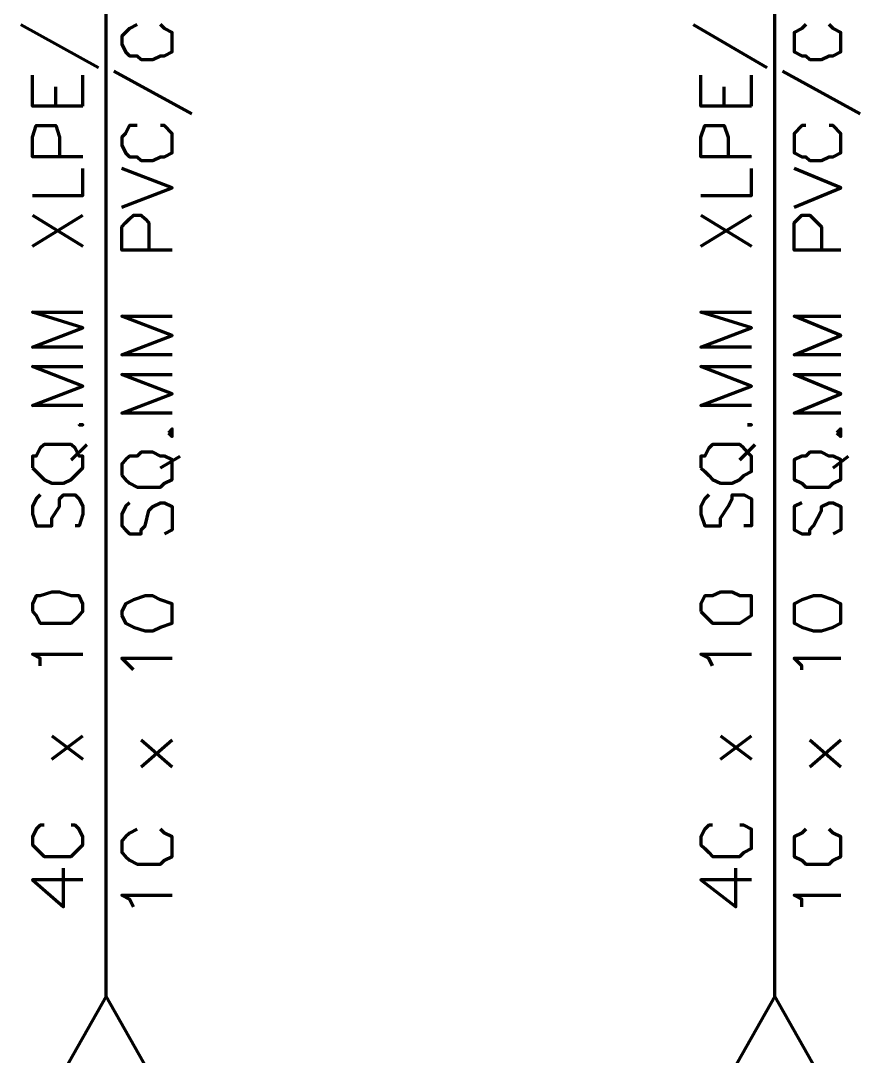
# Model space of a CAD drawing. Header units: inches. Extents: x 16 to 776, y 37 to 575.
# Drawn here: x 98.33 to 134.33, y 324.59 to 369 of the extents above; entities that cross this region are included whole.
import ezdxf

# ---------------------------------------------------------------- set-up
doc = ezdxf.new("R2010")
doc.units = ezdxf.units.IN
doc.header["$MEASUREMENT"] = 0
doc.layers.add('P', color=250, linetype='CONTINUOUS', lineweight=100)

msp = doc.modelspace()

# ---------------------------------------------------------------- linework, layer by layer
at = {"layer": 'P', "color": 0, "linetype": 'Continuous'}
for points in [[(102, 327.167), (102, 398.833)], [(130.667, 327.167), (130.667, 398.833)], [(98.333, 368.833), (101.667, 367)], [(103.333, 368.833), (103, 368.667), (102.833, 368.5), (102.667, 368.333), (102.667, 368), (102.833, 367.667), (103, 367.5), (103.333, 367.5), (103.5, 367.333), (104, 367.333), (104.333, 367.5), (104.5, 367.5), (104.833, 367.667), (104.833, 368), (104.833, 368.333), (104.833, 368.5), (104.5, 368.667), (104.333, 368.833)], [(127.167, 368.833), (130.333, 367)], [(132, 368.833), (131.833, 368.667), (131.5, 368.5), (131.5, 368.333), (131.5, 368), (131.5, 367.667), (131.833, 367.5), (132, 367.5), (132.167, 367.333), (132.667, 367.333), (133, 367.5), (133.167, 367.5), (133.5, 367.667), (133.5, 368), (133.5, 368.333), (133.5, 368.5), (133.167, 368.667), (133, 368.833)], [(102.333, 366.833), (105.667, 365)], [(131, 366.833), (134.333, 365)], [(101, 365.333), (98.833, 365.333), (98.833, 366.667)], [(101, 365.333), (101, 366.667)], [(129.667, 365.333), (127.5, 365.333), (127.5, 366.667)], [(129.667, 365.333), (129.667, 366.667)], [(99.833, 365.333), (99.833, 366.167)], [(128.5, 365.333), (128.5, 366.167)], [(101, 363.167), (98.833, 363.167), (98.833, 364), (99, 364.5), (99.167, 364.5), (99.667, 364.5), (99.667, 364.5), (99.833, 364.5), (100, 364), (100, 363.167)], [(103.333, 364.5), (103, 364.5), (102.833, 364.167), (102.667, 364), (102.667, 363.667), (102.833, 363.333), (103, 363.167), (103.333, 363.167), (103.5, 363), (104, 363), (104.333, 363.167), (104.5, 363.167), (104.833, 363.333), (104.833, 363.667), (104.833, 364), (104.833, 364.167), (104.5, 364.5), (104.333, 364.5)], [(129.667, 363.167), (127.5, 363.167), (127.5, 364), (127.667, 364.5), (127.833, 364.5), (128, 364.5), (128.333, 364.5), (128.333, 364.5), (128.5, 364.5), (128.667, 364), (128.667, 363.167)], [(132, 364.5), (131.833, 364.5), (131.5, 364.167), (131.5, 364), (131.5, 363.667), (131.5, 363.333), (131.833, 363.167), (132, 363.167), (132.167, 363), (132.667, 363), (133, 363.167), (133.167, 363.167), (133.5, 363.333), (133.5, 363.667), (133.5, 364), (133.5, 364.167), (133.167, 364.5), (133, 364.5)], [(98.833, 361.5), (101, 361.5), (101, 362.667)], [(102.667, 361), (104.833, 361.833), (102.667, 362.667)], [(127.5, 361.5), (129.667, 361.5), (129.667, 362.667)], [(131.5, 361), (133.5, 361.833), (131.5, 362.667)], [(98.833, 359.333), (101, 360.667)], [(98.833, 360.667), (101, 359.333)], [(104.833, 359.167), (102.667, 359.167), (102.667, 360.167), (102.833, 360.333), (103, 360.5), (103.167, 360.667), (103.5, 360.667), (103.667, 360.5), (103.833, 360.333), (103.833, 360.167), (103.833, 359.167)], [(127.5, 359.333), (129.667, 360.667)], [(127.5, 360.667), (129.667, 359.333)], [(133.5, 359.167), (131.5, 359.167), (131.5, 360.167), (131.5, 360.333), (131.667, 360.5), (131.833, 360.667), (132.167, 360.667), (132.333, 360.5), (132.5, 360.333), (132.667, 360.167), (132.667, 359.167)], [(101, 355), (98.833, 355), (101, 355.833), (98.833, 356.5), (101, 356.5)], [(104.833, 354.667), (102.667, 354.667), (104.833, 355.5), (102.667, 356.333), (104.833, 356.333)], [(129.667, 355), (127.5, 355), (129.667, 355.833), (127.5, 356.5), (129.667, 356.5)], [(133.5, 354.667), (131.5, 354.667), (133.5, 355.5), (131.5, 356.333), (133.5, 356.333)], [(101, 352.5), (98.833, 352.5), (101, 353.333), (98.833, 354.167), (101, 354.167)], [(129.667, 352.5), (127.5, 352.5), (129.667, 353.333), (127.5, 354.167), (129.667, 354.167)], [(104.833, 352.167), (102.667, 352.167), (104.833, 353), (102.667, 353.833), (104.833, 353.833)], [(133.5, 352.167), (131.5, 352.167), (133.5, 353), (131.5, 353.833), (133.5, 353.833)], [(100.833, 351.667), (101, 351.667), (100.833, 351.667), (100.833, 351.667)], [(104.667, 351.333), (104.833, 351.167), (104.833, 351.333), (104.833, 351.5), (104.667, 351.333)], [(129.5, 351.667), (129.667, 351.667), (129.667, 351.667), (129.5, 351.667)], [(133.333, 351.333), (133.5, 351.167), (133.5, 351.333), (133.5, 351.5), (133.333, 351.333)], [(98.833, 349.833), (99, 349.667), (99.167, 349.5), (99.333, 349.333), (99.667, 349.167), (100.167, 349.167), (100.5, 349.333), (100.667, 349.5), (100.833, 349.667), (101, 349.833), (101, 350.333), (100.833, 350.333), (100.667, 350.667), (100.5, 350.833), (100.167, 350.833), (99.667, 350.833), (99.333, 350.833), (99.167, 350.667), (99, 350.333), (98.833, 350.333), (98.833, 349.833)], [(100.5, 350.167), (101.167, 350.833)], [(127.5, 349.833), (127.667, 349.667), (127.833, 349.5), (128, 349.333), (128.333, 349.167), (128.833, 349.167), (129.167, 349.333), (129.333, 349.5), (129.667, 349.667), (129.667, 349.833), (129.667, 350.333), (129.667, 350.333), (129.333, 350.667), (129.167, 350.833), (128.833, 350.833), (128.333, 350.833), (128, 350.833), (127.833, 350.667), (127.667, 350.333), (127.5, 350.333), (127.5, 349.833)], [(129.167, 350.167), (129.833, 350.833)], [(102.667, 349.5), (102.833, 349.333), (103, 349.167), (103.333, 349), (103.5, 349), (104, 349), (104.333, 349), (104.5, 349.167), (104.833, 349.333), (104.833, 349.5), (104.833, 350), (104.833, 350.167), (104.5, 350.333), (104.333, 350.333), (104, 350.5), (103.5, 350.5), (103.333, 350.333), (103, 350.333), (102.833, 350.167), (102.667, 350), (102.667, 349.5)], [(131.5, 349.5), (131.5, 349.333), (131.833, 349.167), (132, 349), (132.167, 349), (132.667, 349), (133, 349), (133.167, 349.167), (133.5, 349.333), (133.5, 349.5), (133.5, 350), (133.5, 350.167), (133.167, 350.333), (133, 350.333), (132.667, 350.5), (132.167, 350.5), (132, 350.333), (131.833, 350.333), (131.5, 350.167), (131.5, 350), (131.5, 349.5)], [(104.333, 349.833), (105.167, 350.333)], [(133.167, 349.833), (133.833, 350.333)], [(99.167, 348.667), (99, 348.5), (98.833, 348.167), (98.833, 347.833), (99, 347.333), (99.167, 347.333), (99.333, 347.333), (99.667, 347.333), (99.667, 347.667), (100, 348.167), (100, 348.5), (100.167, 348.667), (100.333, 348.667), (100.667, 348.667), (100.833, 348.5), (101, 348.167), (101, 347.833), (100.833, 347.333), (100.667, 347.333)], [(127.833, 348.667), (127.667, 348.5), (127.5, 348.167), (127.5, 347.833), (127.667, 347.333), (127.833, 347.333), (128, 347.333), (128.333, 347.333), (128.333, 347.333), (128.333, 347.667), (128.667, 348.167), (128.833, 348.5), (128.833, 348.667), (129, 348.667), (129.333, 348.667), (129.667, 348.5), (129.667, 348.167), (129.667, 347.833), (129.667, 347.333), (129.333, 347.333)], [(103, 348.333), (102.833, 348.167), (102.667, 347.833), (102.667, 347.333), (102.833, 347.167), (103, 347), (103.333, 347), (103.5, 347), (103.5, 347.167), (103.667, 347.333), (103.833, 348), (104, 348.167), (104, 348.167), (104.333, 348.333), (104.5, 348.333), (104.833, 348.167), (104.833, 347.833), (104.833, 347.333), (104.833, 347.167), (104.5, 347)], [(131.833, 348.333), (131.5, 348.167), (131.5, 347.833), (131.5, 347.333), (131.5, 347.167), (131.833, 347), (132, 347), (132.167, 347), (132.167, 347.167), (132.333, 347.333), (132.667, 348), (132.667, 348.167), (132.667, 348.167), (133, 348.333), (133.167, 348.333), (133.5, 348.167), (133.5, 347.833), (133.5, 347.333), (133.5, 347.167), (133.167, 347)], [(98.833, 343.667), (99, 343.5), (99.167, 343.167), (99.667, 343.167), (100, 343.167), (100.5, 343.167), (100.833, 343.5), (101, 343.667), (101, 344), (100.833, 344.333), (100.5, 344.333), (100, 344.5), (99.667, 344.5), (99.167, 344.333), (99, 344.333), (98.833, 344), (98.833, 343.667)], [(102.667, 343.5), (102.833, 343.167), (103.167, 343), (103.667, 342.833), (104, 342.833), (104.333, 343), (104.833, 343.167), (104.833, 343.5), (104.833, 343.667), (104.833, 344), (104.333, 344.167), (104, 344.333), (103.667, 344.333), (103.167, 344.167), (102.833, 344), (102.667, 343.667), (102.667, 343.5)], [(127.5, 343.667), (127.667, 343.5), (128, 343.167), (128.333, 343.167), (128.833, 343.167), (129.167, 343.167), (129.667, 343.5), (129.667, 343.667), (129.667, 344), (129.667, 344.333), (129.167, 344.333), (128.833, 344.5), (128.333, 344.5), (128, 344.333), (127.667, 344.333), (127.5, 344), (127.5, 343.667)], [(131.5, 343.5), (131.5, 343.167), (131.833, 343), (132.333, 342.833), (132.667, 342.833), (133.167, 343), (133.5, 343.167), (133.5, 343.5), (133.5, 343.667), (133.5, 344), (133.167, 344.167), (132.667, 344.333), (132.333, 344.333), (131.833, 344.167), (131.5, 344), (131.5, 343.667), (131.5, 343.5)], [(99.167, 341.333), (99.167, 341.667), (98.833, 341.833), (101, 341.833)], [(103.167, 341.167), (103, 341.333), (102.667, 341.667), (104.833, 341.667)], [(128, 341.333), (127.833, 341.667), (127.5, 341.833), (129.667, 341.833)], [(131.833, 341.167), (131.833, 341.333), (131.5, 341.667), (133.5, 341.667)], [(99.667, 337.333), (101, 338.333)], [(99.667, 338.333), (101, 337.333)], [(103.5, 337), (104.833, 338.167)], [(103.5, 338.167), (104.833, 337)], [(128.333, 337.333), (129.667, 338.333)], [(128.333, 338.333), (129.667, 337.333)], [(132.167, 337), (133.5, 338.167)], [(132.167, 338.167), (133.5, 337)], [(99.333, 334.5), (99.167, 334.5), (99, 334.333), (98.833, 334), (98.833, 333.667), (99, 333.5), (99.167, 333.333), (99.333, 333.167), (99.667, 333.167), (100.167, 333.167), (100.5, 333.167), (100.667, 333.333), (100.833, 333.5), (101, 333.667), (101, 334), (100.833, 334.333), (100.667, 334.5), (100.5, 334.5)], [(128, 334.5), (127.833, 334.5), (127.667, 334.333), (127.5, 334), (127.5, 333.667), (127.667, 333.5), (127.833, 333.333), (128, 333.167), (128.333, 333.167), (128.833, 333.167), (129.167, 333.167), (129.333, 333.333), (129.667, 333.5), (129.667, 333.667), (129.667, 334), (129.667, 334.333), (129.333, 334.5), (129.167, 334.5)], [(103.333, 334.333), (103, 334.167), (102.833, 334), (102.667, 333.833), (102.667, 333.333), (102.833, 333.167), (103, 333), (103.333, 332.833), (103.5, 332.833), (104, 332.833), (104.333, 332.833), (104.5, 333), (104.833, 333.167), (104.833, 333.333), (104.833, 333.833), (104.833, 334), (104.5, 334.167), (104.333, 334.333)], [(132, 334.333), (131.833, 334.167), (131.5, 334), (131.5, 333.833), (131.5, 333.333), (131.5, 333.167), (131.833, 333), (132, 332.833), (132.167, 332.833), (132.667, 332.833), (133, 332.833), (133.167, 333), (133.5, 333.167), (133.5, 333.333), (133.5, 333.833), (133.5, 334), (133.167, 334.167), (133, 334.333)], [(101, 332.167), (98.833, 332.167), (100.167, 331), (100.167, 332.667)], [(129.667, 332.167), (127.5, 332.167), (129, 331), (129, 332.667)], [(103.167, 331), (103, 331.333), (102.667, 331.5), (104.833, 331.5)], [(131.833, 331), (131.833, 331.333), (131.5, 331.5), (133.5, 331.5)], [(102, 327.167), (99.167, 322.167), (104.833, 322.167), (102, 327.167)], [(130.667, 327.167), (127.833, 322.167), (133.5, 322.167), (130.667, 327.167)]]:
    msp.add_lwpolyline(points, dxfattribs=at)

doc.saveas('drawing.dxf')
